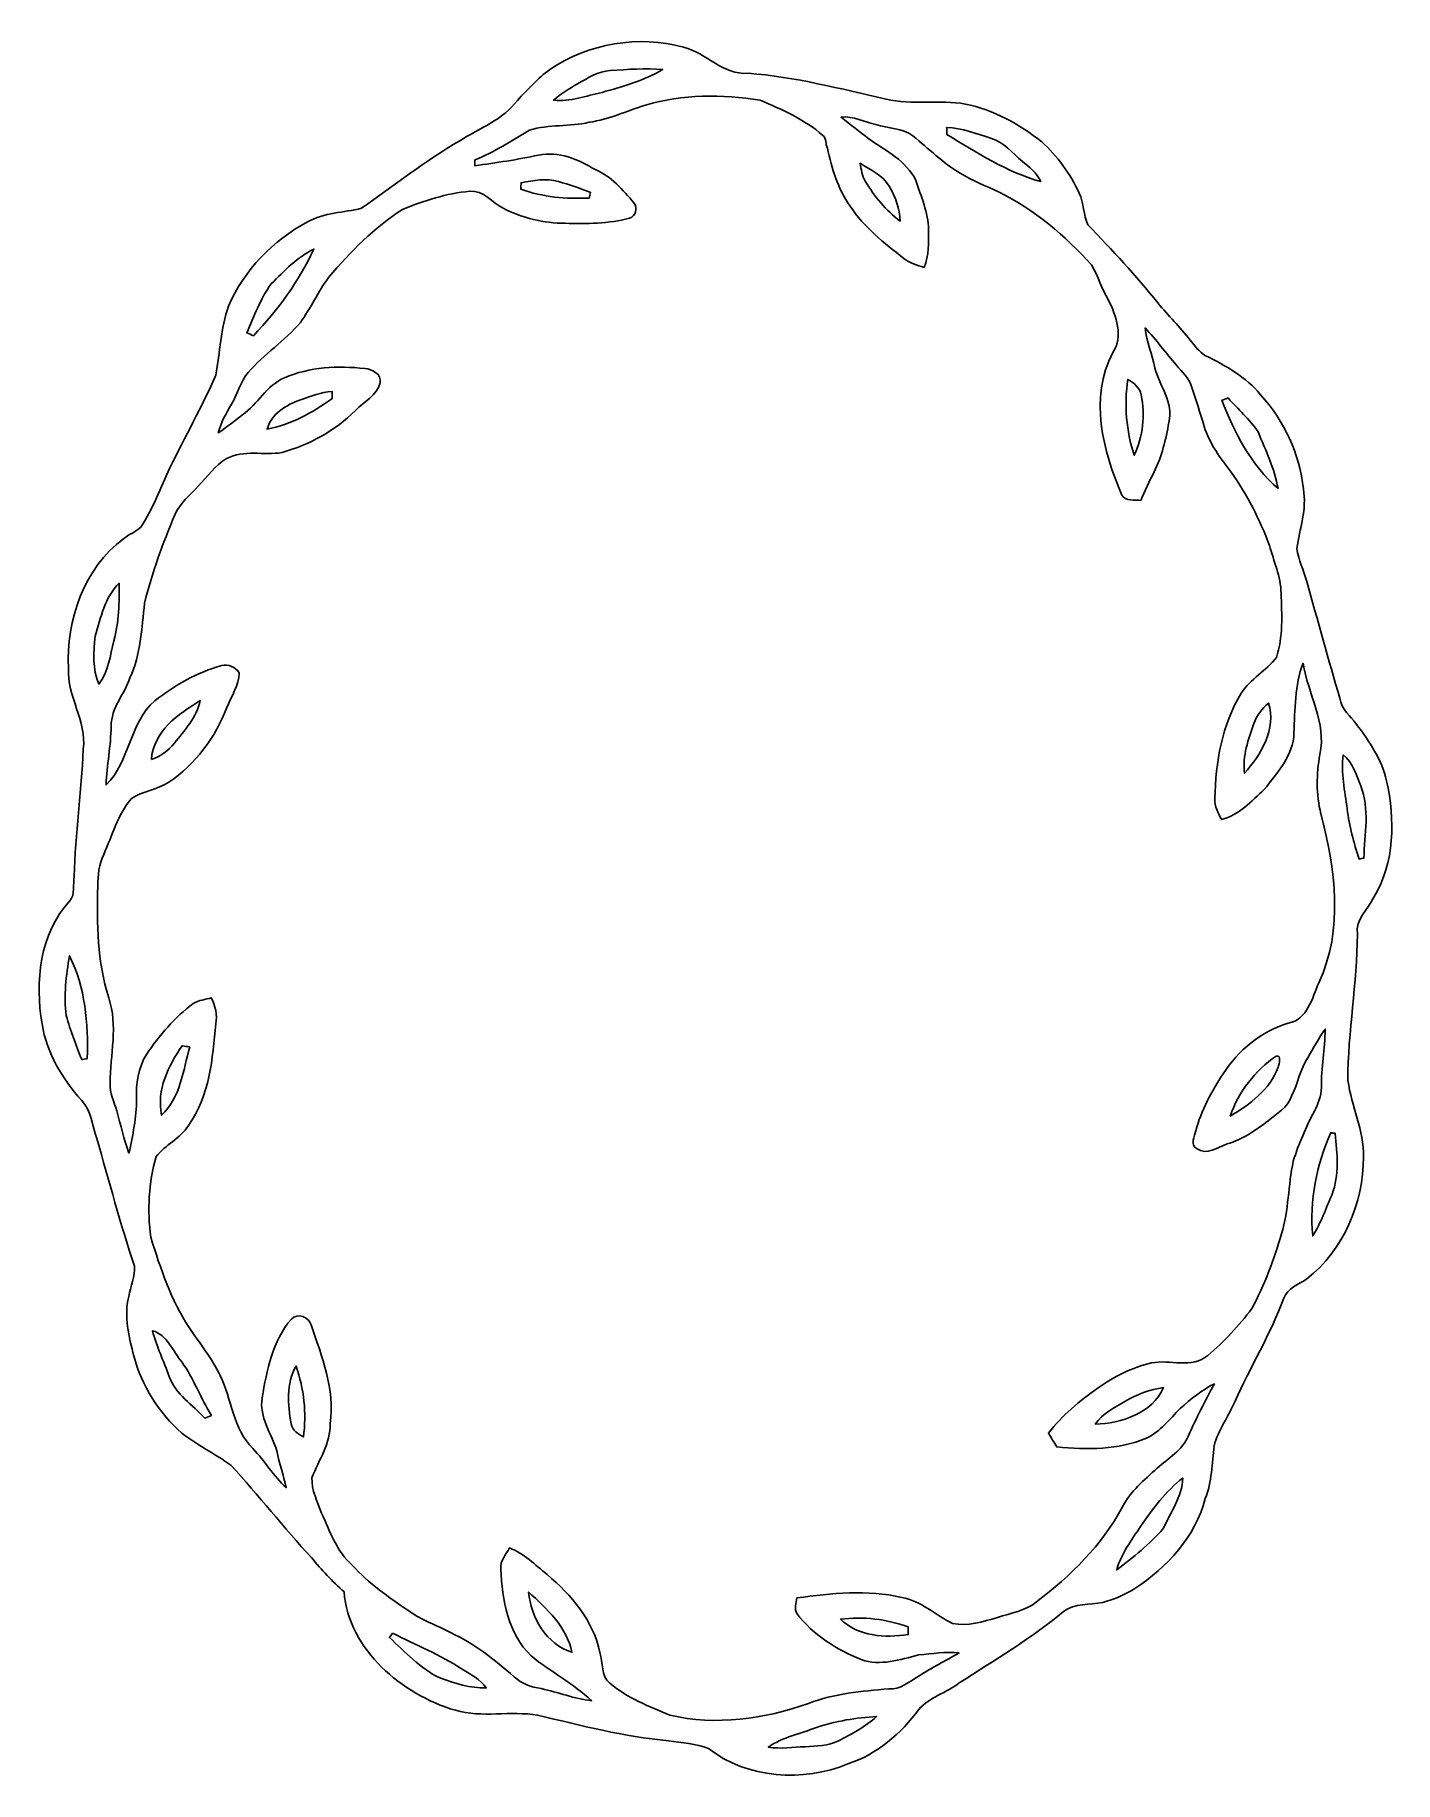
# Model space of a CAD drawing. Header units: centimetres. Extents: x -12.4 to 12.5, y -16.2 to 15.8.
import ezdxf

# ---------------------------------------------------------------- set-up
doc = ezdxf.new("R2010")
doc.units = ezdxf.units.CM
doc.header["$MEASUREMENT"] = 0
doc.layers.add('Layer 1', color=7, linetype='Continuous')

msp = doc.modelspace()

# ---------------------------------------------------------------- linework, layer by layer
at = {"layer": 'Layer 1', "color": 9}
for points, knots in [([(-2.97956, 15.14969), (-2.27401, 15.62559), (-1.35431, 15.77975), (-0.5334, 15.55574), (-0.5334, 15.55574), (-0.11077, 15.45026), (0.18909, 15.03927), (0.65264, 15.07807), (0.65264, 15.07807), (1.50918, 15.0114), (2.3428, 14.79374), (3.17712, 14.60218), (3.17712, 14.60218), (3.65443, 14.49246), (4.14902, 14.60147), (4.6295, 14.51363), (4.6295, 14.51363), (5.14703, 14.41203), (5.61446, 14.14286), (6.02827, 13.8243), (6.02827, 13.8243), (6.3179, 13.56325), (6.54861, 13.23728), (6.71371, 12.88486), (6.71371, 12.88486), (6.80156, 12.70071), (6.78921, 12.48586), (6.87282, 12.30207), (6.87282, 12.30207), (7.31379, 11.83887), (7.7597, 11.37567), (8.15446, 10.87085), (8.15446, 10.87085), (8.34637, 10.64013), (8.56192, 10.42952), (8.74677, 10.19246), (8.74677, 10.19246), (8.83003, 10.09297), (8.90482, 9.98008), (9.01841, 9.91164), (9.01841, 9.91164), (9.38953, 9.72326), (9.773, 9.52253), (10.03547, 9.18916), (10.03547, 9.18916), (10.47327, 8.71573), (10.74984, 8.10683), (10.8204, 7.46619), (10.8204, 7.46619), (10.88954, 7.09648), (10.75055, 6.73382), (10.7001, 6.37187), (10.7001, 6.37187), (10.73291, 6.16373), (10.82604, 5.97076), (10.88214, 5.76827), (10.88214, 5.76827), (11.08604, 5.05636), (11.27478, 4.34022), (11.48962, 3.63149), (11.48962, 3.63149), (11.51114, 3.42653), (11.68612, 3.30906), (11.79477, 3.15348), (11.79477, 3.15348), (12.02937, 2.84057), (12.25973, 2.50825), (12.3444, 2.11878), (12.3444, 2.11878), (12.49962, 1.41146), (12.49574, 0.6223), (12.11051, -0.01305), (12.11051, -0.01305), (11.99797, -0.23213), (11.77643, -0.41769), (11.80924, -0.68792), (11.80924, -0.68792), (11.80888, -1.58468), (11.63355, -2.47156), (11.63532, -3.36762), (11.63532, -3.36762), (11.70481, -3.84069), (11.9253, -4.28272), (11.92354, -4.7685), (11.92354, -4.7685), (11.91683, -5.61269), (11.56159, -6.47841), (10.88214, -7.00123), (10.88214, -7.00123), (10.73432, -7.11024), (10.52618, -7.16421), (10.46092, -7.35647), (10.46092, -7.35647), (10.21609, -8.01264), (9.85202, -8.61377), (9.56381, -9.25054), (9.56381, -9.25054), (9.4488, -9.52465), (9.25654, -9.76842), (9.18492, -10.06016), (9.18492, -10.06016), (9.14612, -10.38331), (9.14541, -10.71774), (9.02264, -11.02466), (9.02264, -11.02466), (8.84379, -11.72492), (8.32556, -12.28266), (7.73395, -12.67143), (7.73395, -12.67143), (7.55156, -12.78396), (7.3533, -12.87427), (7.14481, -12.92578), (7.14481, -12.92578), (6.90668, -12.97658), (6.6294, -12.92931), (6.42902, -13.09511), (6.42902, -13.09511), (5.82789, -13.58159), (5.16819, -13.98623), (4.51697, -14.40039), (4.51697, -14.40039), (4.28272, -14.58136), (3.9751, -14.65968), (3.77613, -14.8844), (3.77613, -14.8844), (3.45334, -15.33243), (3.00814, -15.70814), (2.47897, -15.88276), (2.47897, -15.88276), (1.66264, -16.21578), (0.63465, -16.16004), (-0.07267, -15.6016), (-0.07267, -15.6016), (-0.30621, -15.5127), (-0.56339, -15.49788), (-0.80892, -15.45943), (-0.80892, -15.45943), (-1.62243, -15.38852), (-2.41371, -15.17685), (-3.20569, -14.99023), (-3.20569, -14.99023), (-3.70346, -14.90804), (-4.21816, -15.04209), (-4.70958, -14.90204), (-4.70958, -14.90204), (-5.21653, -14.75352), (-5.68431, -14.47377), (-6.06672, -14.11005), (-6.06672, -14.11005), (-6.43043, -13.74069), (-6.71759, -13.25809), (-6.74899, -12.72963), (-6.74899, -12.72963), (-6.9656, -12.53878), (-7.16703, -12.33311), (-7.34413, -12.10557), (-7.34413, -12.10557), (-7.8613, -11.56194), (-8.31003, -10.95869), (-8.82474, -10.41329), (-8.82474, -10.41329), (-9.11225, -10.20163), (-9.44033, -10.04782), (-9.7215, -9.82662), (-9.7215, -9.82662), (-10.1413, -9.45303), (-10.45951, -8.95844), (-10.59956, -8.41269), (-10.59956, -8.41269), (-10.68881, -8.06097), (-10.78406, -7.68773), (-10.69411, -7.32649), (-10.69411, -7.32649), (-10.65742, -7.13987), (-10.57593, -6.95819), (-10.58757, -6.76522), (-10.58757, -6.76522), (-10.84933, -5.99652), (-11.05182, -5.20912), (-11.27901, -4.42948), (-11.27901, -4.42948), (-11.36015, -4.19312), (-11.37814, -3.9176), (-11.56159, -3.73098), (-11.56159, -3.73098), (-11.9126, -3.33446), (-12.19623, -2.86173), (-12.28125, -2.33292), (-12.28125, -2.33292), (-12.41178, -1.56669), (-12.32641, -0.67416), (-11.77502, -0.07902), (-11.77502, -0.07902), (-11.66671, 0.04233), (-11.72069, 0.22507), (-11.69317, 0.36971), (-11.69317, 0.36971), (-11.67624, 1.14935), (-11.55665, 1.92193), (-11.5256, 2.70051), (-11.5256, 2.70051), (-11.46175, 3.21945), (-11.82335, 3.66395), (-11.80006, 4.17936), (-11.80006, 4.17936), (-11.84204, 5.06095), (-11.51431, 6.01874), (-10.78583, 6.55602), (-10.78583, 6.55602), (-10.68811, 6.6354), (-10.56393, 6.67949), (-10.47397, 6.76804), (-10.47397, 6.76804), (-10.24396, 7.10177), (-10.11661, 7.49159), (-9.9381, 7.85319), (-9.9381, 7.85319), (-9.66082, 8.41869), (-9.35637, 8.9722), (-9.09849, 9.54687), (-9.09849, 9.54687), (-9.02123, 9.96703), (-9.01488, 10.40553), (-8.86601, 10.81052), (-8.86601, 10.81052), (-8.58203, 11.47374), (-8.05109, 12.01984), (-7.41715, 12.3571), (-7.41715, 12.3571), (-7.112, 12.52961), (-6.75605, 12.52361), (-6.42796, 12.60546), (-6.42796, 12.60546), (-5.83777, 13.02914), (-5.25921, 13.47223), (-4.63233, 13.84194), (-4.63233, 13.84194), (-4.27002, 14.06984), (-3.83963, 14.22788), (-3.5747, 14.58207), (-3.5747, 14.58207), (-3.38455, 14.77927), (-3.20111, 14.98635), (-2.97956, 15.14969), (-2.97956, 15.14969), (-2.97956, 15.14969), (-2.97956, 15.14969), (-2.97956, 15.14969)], [0, 0, 0, 0, 0.01587302, 0.01587302, 0.01587302, 0.01587302, 0.03174603, 0.03174603, 0.03174603, 0.03174603, 0.04761905, 0.04761905, 0.04761905, 0.04761905, 0.06349206, 0.06349206, 0.06349206, 0.06349206, 0.07936508, 0.07936508, 0.07936508, 0.07936508, 0.0952381, 0.0952381, 0.0952381, 0.0952381, 0.11111111, 0.11111111, 0.11111111, 0.11111111, 0.12698413, 0.12698413, 0.12698413, 0.12698413, 0.14285714, 0.14285714, 0.14285714, 0.14285714, 0.15873016, 0.15873016, 0.15873016, 0.15873016, 0.17460317, 0.17460317, 0.17460317, 0.17460317, 0.19047619, 0.19047619, 0.19047619, 0.19047619, 0.20634921, 0.20634921, 0.20634921, 0.20634921, 0.22222222, 0.22222222, 0.22222222, 0.22222222, 0.23809524, 0.23809524, 0.23809524, 0.23809524, 0.25396825, 0.25396825, 0.25396825, 0.25396825, 0.26984127, 0.26984127, 0.26984127, 0.26984127, 0.28571429, 0.28571429, 0.28571429, 0.28571429, 0.3015873, 0.3015873, 0.3015873, 0.3015873, 0.31746032, 0.31746032, 0.31746032, 0.31746032, 0.33333333, 0.33333333, 0.33333333, 0.33333333, 0.34920635, 0.34920635, 0.34920635, 0.34920635, 0.36507937, 0.36507937, 0.36507937, 0.36507937, 0.38095238, 0.38095238, 0.38095238, 0.38095238, 0.3968254, 0.3968254, 0.3968254, 0.3968254, 0.41269841, 0.41269841, 0.41269841, 0.41269841, 0.42857143, 0.42857143, 0.42857143, 0.42857143, 0.44444444, 0.44444444, 0.44444444, 0.44444444, 0.46031746, 0.46031746, 0.46031746, 0.46031746, 0.47619048, 0.47619048, 0.47619048, 0.47619048, 0.49206349, 0.49206349, 0.49206349, 0.49206349, 0.50793651, 0.50793651, 0.50793651, 0.50793651, 0.52380952, 0.52380952, 0.52380952, 0.52380952, 0.53968254, 0.53968254, 0.53968254, 0.53968254, 0.55555556, 0.55555556, 0.55555556, 0.55555556, 0.57142857, 0.57142857, 0.57142857, 0.57142857, 0.58730159, 0.58730159, 0.58730159, 0.58730159, 0.6031746, 0.6031746, 0.6031746, 0.6031746, 0.61904762, 0.61904762, 0.61904762, 0.61904762, 0.63492063, 0.63492063, 0.63492063, 0.63492063, 0.65079365, 0.65079365, 0.65079365, 0.65079365, 0.66666667, 0.66666667, 0.66666667, 0.66666667, 0.68253968, 0.68253968, 0.68253968, 0.68253968, 0.6984127, 0.6984127, 0.6984127, 0.6984127, 0.71428571, 0.71428571, 0.71428571, 0.71428571, 0.73015873, 0.73015873, 0.73015873, 0.73015873, 0.74603175, 0.74603175, 0.74603175, 0.74603175, 0.76190476, 0.76190476, 0.76190476, 0.76190476, 0.77777778, 0.77777778, 0.77777778, 0.77777778, 0.79365079, 0.79365079, 0.79365079, 0.79365079, 0.80952381, 0.80952381, 0.80952381, 0.80952381, 0.82539683, 0.82539683, 0.82539683, 0.82539683, 0.84126984, 0.84126984, 0.84126984, 0.84126984, 0.85714286, 0.85714286, 0.85714286, 0.85714286, 0.87301587, 0.87301587, 0.87301587, 0.87301587, 0.88888889, 0.88888889, 0.88888889, 0.88888889, 0.9047619, 0.9047619, 0.9047619, 0.9047619, 0.92063492, 0.92063492, 0.92063492, 0.92063492, 0.93650794, 0.93650794, 0.93650794, 0.93650794, 0.95238095, 0.95238095, 0.95238095, 0.95238095, 0.96825397, 0.96825397, 0.96825397, 0.96825397, 1, 1, 1, 1]), ([(-1.87466, 15.12676), (-2.09832, 15.11653), (-2.28177, 14.98671), (-2.47156, 14.88581), (-2.47156, 14.88581), (-2.62431, 14.79444), (-2.7813, 14.70554), (-2.91148, 14.58313), (-2.91148, 14.58313), (-2.60879, 14.54891), (-2.3174, 14.66779), (-2.0253, 14.72741), (-2.0253, 14.72741), (-1.64394, 14.83536), (-1.25483, 14.94367), (-0.91158, 15.14687), (-0.91158, 15.14687), (-1.23225, 15.17438), (-1.55469, 15.14934), (-1.87466, 15.12676), (-1.87466, 15.12676), (-1.87466, 15.12676), (-1.87466, 15.12676), (-1.87466, 15.12676)], [0, 0, 0, 0, 0.14285714, 0.14285714, 0.14285714, 0.14285714, 0.28571429, 0.28571429, 0.28571429, 0.28571429, 0.42857143, 0.42857143, 0.42857143, 0.42857143, 0.57142857, 0.57142857, 0.57142857, 0.57142857, 0.71428571, 0.71428571, 0.71428571, 0.71428571, 1, 1, 1, 1]), ([(-1.23014, 14.4967), (-1.57163, 14.38592), (-1.90041, 14.23352), (-2.25884, 14.17955), (-2.25884, 14.17955), (-2.61867, 14.09841), (-2.99861, 14.14462), (-3.35209, 14.03526), (-3.35209, 14.03526), (-3.68476, 13.85182), (-3.99697, 13.62816), (-4.35363, 13.49057), (-4.35363, 13.49057), (-4.35469, 13.46412), (-4.3561, 13.41155), (-4.35716, 13.38509), (-4.35716, 13.38509), (-3.96558, 13.43977), (-3.57364, 13.49375), (-3.18735, 13.58089), (-3.18735, 13.58089), (-2.81587, 13.65038), (-2.45886, 13.50504), (-2.15089, 13.31313), (-2.15089, 13.31313), (-1.85491, 13.19283), (-1.64394, 12.94201), (-1.44216, 12.70529), (-1.44216, 12.70529), (-1.3716, 12.6111), (-1.40159, 12.45941), (-1.52188, 12.42519), (-1.52188, 12.42519), (-1.90394, 12.31971), (-2.30646, 12.32323), (-2.69946, 12.33029), (-2.69946, 12.33029), (-3.09104, 12.3317), (-3.48439, 12.42766), (-3.83293, 12.60546), (-3.83293, 12.60546), (-4.04001, 12.706), (-4.19735, 12.94271), (-4.44888, 12.91625), (-4.44888, 12.91625), (-4.87398, 12.8778), (-5.28567, 12.74692), (-5.67796, 12.58429), (-5.67796, 12.58429), (-6.20078, 12.25409), (-6.63399, 11.80782), (-7.03298, 11.34004), (-7.03298, 11.34004), (-7.22595, 11.07722), (-7.36141, 10.77736), (-7.55086, 10.51278), (-7.55086, 10.51278), (-7.83872, 10.1787), (-8.21408, 9.93175), (-8.50406, 9.59944), (-8.50406, 9.59944), (-8.65293, 9.43292), (-8.69985, 9.20821), (-8.81027, 9.01841), (-8.81027, 9.01841), (-8.90764, 8.8519), (-9.00677, 8.68327), (-9.05369, 8.49383), (-9.05369, 8.49383), (-8.89811, 8.59155), (-8.76124, 8.71537), (-8.61201, 8.82262), (-8.61201, 8.82262), (-8.32838, 9.01841), (-8.16751, 9.3659), (-7.83978, 9.50066), (-7.83978, 9.50066), (-7.38082, 9.70104), (-6.86153, 9.72397), (-6.36976, 9.67105), (-6.36976, 9.67105), (-6.23253, 9.65588), (-6.05543, 9.57086), (-6.08965, 9.40611), (-6.08965, 9.40611), (-6.14821, 9.1754), (-6.38845, 9.0678), (-6.54015, 8.90411), (-6.54015, 8.90411), (-6.91198, 8.53475), (-7.38223, 8.27511), (-7.88458, 8.13223), (-7.88458, 8.13223), (-8.22149, 8.07508), (-8.58485, 8.19044), (-8.90199, 8.02146), (-8.90199, 8.02146), (-9.11472, 7.8994), (-9.25407, 7.68809), (-9.42199, 7.51593), (-9.42199, 7.51593), (-9.56839, 7.34554), (-9.76277, 7.20654), (-9.85026, 6.99276), (-9.85026, 6.99276), (-10.06969, 6.46606), (-10.26654, 5.92808), (-10.40483, 5.37386), (-10.40483, 5.37386), (-10.45175, 4.91067), (-10.47715, 4.43548), (-10.67118, 4.00438), (-10.67118, 4.00438), (-10.7696, 3.70346), (-11.02184, 3.45405), (-11.01478, 3.12173), (-11.01478, 3.12173), (-11.02184, 2.76119), (-11.09416, 2.40594), (-11.10897, 2.04611), (-11.10897, 2.04611), (-10.66729, 2.47015), (-10.68776, 3.17782), (-10.21786, 3.58458), (-10.21786, 3.58458), (-9.85061, 3.86821), (-9.44139, 4.11057), (-8.98984, 4.22981), (-8.98984, 4.22981), (-8.86919, 4.26191), (-8.73548, 4.20335), (-8.66951, 4.09893), (-8.66951, 4.09893), (-8.67445, 3.86997), (-8.81592, 3.67242), (-8.89529, 3.46322), (-8.89529, 3.46322), (-9.10872, 2.91782), (-9.46961, 2.42147), (-9.96033, 2.09444), (-9.96033, 2.09444), (-10.17235, 1.95509), (-10.44116, 1.93604), (-10.6493, 1.79211), (-10.6493, 1.79211), (-10.8966, 1.49789), (-10.99714, 1.1176), (-11.15131, 0.77223), (-11.15131, 0.77223), (-11.24726, 0.59267), (-11.25291, 0.38806), (-11.26137, 0.18944), (-11.26137, 0.18944), (-11.28042, -0.49565), (-11.27054, -1.19556), (-11.05994, -1.85491), (-11.05994, -1.85491), (-10.88531, -2.36255), (-11.03489, -2.89842), (-11.03383, -3.41912), (-11.03383, -3.41912), (-11.05147, -3.59869), (-10.95622, -3.75532), (-10.91248, -3.92324), (-10.91248, -3.92324), (-10.84368, -4.18289), (-10.77913, -4.44429), (-10.68917, -4.69794), (-10.68917, -4.69794), (-10.61967, -4.37197), (-10.55264, -4.04178), (-10.54947, -3.70769), (-10.54947, -3.70769), (-10.56675, -3.42618), (-10.51736, -3.13549), (-10.37061, -2.89207), (-10.37061, -2.89207), (-10.13037, -2.54282), (-9.8552, -2.21086), (-9.51265, -1.95792), (-9.51265, -1.95792), (-9.41388, -1.89477), (-9.29111, -1.88524), (-9.18175, -1.85314), (-9.18175, -1.85314), (-9.10908, -2.0006), (-9.06745, -2.16359), (-9.09955, -2.32974), (-9.09955, -2.32974), (-9.15776, -2.96686), (-9.21032, -3.65619), (-9.6012, -4.19171), (-9.6012, -4.19171), (-9.74584, -4.43054), (-10.02383, -4.54484), (-10.19175, -4.76109), (-10.19175, -4.76109), (-10.33004, -5.23663), (-10.35332, -5.74887), (-10.29088, -6.23923), (-10.29088, -6.23923), (-10.11061, -6.81002), (-9.92117, -7.39034), (-9.58568, -7.89234), (-9.58568, -7.89234), (-9.39306, -8.18197), (-9.17469, -8.45644), (-9.01806, -8.76864), (-9.01806, -8.76864), (-8.80992, -9.21138), (-8.77993, -9.75078), (-8.41798, -10.11026), (-8.41798, -10.11026), (-8.20279, -10.33815), (-8.04051, -10.61014), (-7.80944, -10.82393), (-7.80944, -10.82393), (-7.85954, -10.5978), (-7.9375, -10.37872), (-7.98124, -10.15083), (-7.98124, -10.15083), (-8.0839, -9.83121), (-8.3058, -9.52994), (-8.25112, -9.17857), (-8.25112, -9.17857), (-8.16293, -8.67163), (-8.06097, -8.13858), (-7.7149, -7.73606), (-7.7149, -7.73606), (-7.60342, -7.61965), (-7.39105, -7.69479), (-7.3533, -7.84472), (-7.3533, -7.84472), (-7.15539, -8.4261), (-6.9155, -9.01806), (-7.00546, -9.64812), (-7.00546, -9.64812), (-6.99594, -10.0136), (-7.21289, -10.31734), (-7.33919, -10.64225), (-7.33919, -10.64225), (-7.3473, -10.86838), (-7.23794, -11.08322), (-7.16209, -11.29171), (-7.16209, -11.29171), (-7.0037, -11.62332), (-6.88975, -11.99762), (-6.59906, -12.24351), (-6.59906, -12.24351), (-6.30096, -12.57653), (-5.93337, -12.83441), (-5.56436, -13.08276), (-5.56436, -13.08276), (-5.33118, -13.2521), (-5.05284, -13.33923), (-4.80307, -13.47964), (-4.80307, -13.47964), (-4.36563, -13.67296), (-3.99309, -13.97741), (-3.63502, -14.28856), (-3.63502, -14.28856), (-3.49885, -14.41415), (-3.31999, -14.47659), (-3.13937, -14.50516), (-3.13937, -14.50516), (-2.82928, -14.57043), (-2.53083, -14.69178), (-2.21403, -14.72636), (-2.21403, -14.72636), (-2.5527, -14.41521), (-2.9651, -14.19437), (-3.32281, -13.90579), (-3.32281, -13.90579), (-3.74862, -13.49939), (-3.85727, -12.87815), (-3.87879, -12.31547), (-3.87879, -12.31547), (-3.89819, -12.16766), (-3.78072, -12.0523), (-3.72286, -11.92883), (-3.72286, -11.92883), (-3.45369, -12.02831), (-3.25155, -12.23786), (-3.03283, -12.4146), (-3.03283, -12.4146), (-2.58657, -12.78749), (-2.18299, -13.25951), (-2.06481, -13.84512), (-2.06481, -13.84512), (-2.00343, -14.03174), (-2.04752, -14.26739), (-1.88207, -14.40533), (-1.88207, -14.40533), (-1.56598, -14.67908), (-1.16311, -14.82725), (-0.78423, -14.99129), (-0.78423, -14.99129), (0.05962, -15.18602), (0.95074, -15.06396), (1.75789, -14.77504), (1.75789, -14.77504), (2.22709, -14.59653), (2.73121, -14.55032), (3.22721, -14.50763), (3.22721, -14.50763), (3.43817, -14.52421), (3.59939, -14.38099), (3.76802, -14.28221), (3.76802, -14.28221), (4.0072, -14.12205), (4.26579, -13.99469), (4.5145, -13.85041), (4.5145, -13.85041), (4.2672, -13.82466), (4.0192, -13.86805), (3.77366, -13.88604), (3.77366, -13.88604), (3.43076, -13.976), (3.07305, -14.09453), (2.71921, -13.97282), (2.71921, -13.97282), (2.27118, -13.7855), (1.84115, -13.52197), (1.5427, -13.13145), (1.5427, -13.13145), (1.49296, -13.04114), (1.53141, -12.93707), (1.54411, -12.84323), (1.54411, -12.84323), (2.1777, -12.75715), (2.83386, -12.69153), (3.46428, -12.833), (3.46428, -12.833), (3.81847, -12.89791), (4.08093, -13.15932), (4.3942, -13.31207), (4.3942, -13.31207), (4.67289, -13.36922), (4.95371, -13.27785), (5.22041, -13.20024), (5.22041, -13.20024), (5.46206, -13.12192), (5.72841, -13.08065), (5.93231, -12.91766), (5.93231, -12.91766), (6.55355, -12.43753), (7.1374, -11.87803), (7.50641, -11.176), (7.50641, -11.176), (7.65246, -10.88637), (7.90787, -10.68423), (8.1407, -10.46903), (8.1407, -10.46903), (8.34355, -10.28665), (8.60531, -10.13989), (8.71432, -9.87566), (8.71432, -9.87566), (8.85684, -9.55075), (9.023, -9.23713), (9.18951, -8.92422), (9.18951, -8.92422), (8.95597, -9.0357), (8.75559, -9.20468), (8.56368, -9.37507), (8.56368, -9.37507), (8.37177, -9.57086), (8.20102, -9.79417), (7.94985, -9.92011), (7.94985, -9.92011), (7.42879, -10.13143), (6.85659, -10.13672), (6.30414, -10.0778), (6.30414, -10.0778), (6.25369, -9.99349), (6.20219, -9.90953), (6.15068, -9.82592), (6.15068, -9.82592), (6.40151, -9.49854), (6.72394, -9.23502), (7.05908, -8.99866), (7.05908, -8.99866), (7.35506, -8.79052), (7.6835, -8.61942), (8.03875, -8.5404), (8.03875, -8.5404), (8.37918, -8.46949), (8.77887, -8.65223), (9.07133, -8.4014), (9.07133, -8.4014), (9.37401, -8.15375), (9.63824, -7.85636), (9.87566, -7.54627), (9.87566, -7.54627), (10.10779, -7.11271), (10.28206, -6.64739), (10.41929, -6.17502), (10.41929, -6.17502), (10.55335, -5.74393), (10.54135, -5.28532), (10.63554, -4.84646), (10.63554, -4.84646), (10.73079, -4.52755), (10.86979, -4.22346), (11.02219, -3.92853), (11.02219, -3.92853), (11.09169, -3.79448), (11.14919, -3.64949), (11.15025, -3.49638), (11.15025, -3.49638), (11.14707, -3.13796), (11.21375, -2.78447), (11.2201, -2.42676), (11.2201, -2.42676), (11.10297, -2.58939), (11.01125, -2.76825), (10.90683, -2.93864), (10.90683, -2.93864), (10.76219, -3.15701), (10.72197, -3.4223), (10.60556, -3.65443), (10.60556, -3.65443), (10.53147, -3.86045), (10.33427, -3.97545), (10.1727, -4.10633), (10.1727, -4.10633), (9.94727, -4.2866), (9.70104, -4.445), (9.42234, -4.52967), (9.42234, -4.52967), (9.24278, -4.59458), (9.05898, -4.74627), (8.86389, -4.61363), (8.86389, -4.61363), (8.74007, -4.55119), (8.83391, -4.38009), (8.84872, -4.29013), (8.84872, -4.29013), (8.94927, -3.91336), (9.138, -3.56905), (9.34896, -3.24379), (9.34896, -3.24379), (9.63224, -2.81693), (10.04605, -2.46486), (10.54312, -2.31775), (10.54312, -2.31775), (10.89907, -2.2539), (10.98197, -1.85349), (11.10192, -1.57692), (11.10192, -1.57692), (11.5637, -0.60889), (11.40001, 0.51506), (11.14284, 1.51765), (11.14284, 1.51765), (11.04794, 1.87325), (11.06135, 2.24402), (11.12167, 2.60385), (11.12167, 2.60385), (11.2522, 3.18311), (10.90119, 3.7151), (10.8144, 4.2732), (10.8144, 4.2732), (10.66059, 3.8668), (10.66588, 3.42406), (10.64824, 2.99649), (10.64824, 2.99649), (10.6366, 2.58551), (10.34062, 2.26977), (10.1032, 1.96074), (10.1032, 1.96074), (9.87037, 1.7459), (9.64177, 1.49507), (9.32462, 1.41005), (9.32462, 1.41005), (9.25548, 1.52612), (9.19304, 1.65312), (9.19903, 1.79211), (9.19903, 1.79211), (9.20962, 2.46133), (9.32886, 3.14678), (9.68375, 3.72463), (9.68375, 3.72463), (9.84638, 3.99168), (10.14377, 4.13103), (10.32722, 4.37833), (10.32722, 4.37833), (10.44751, 4.75756), (10.42776, 5.16255), (10.41259, 5.55554), (10.41259, 5.55554), (10.40836, 5.8614), (10.27395, 6.14116), (10.20057, 6.43255), (10.20057, 6.43255), (10.01995, 6.90386), (9.79382, 7.36141), (9.49854, 7.77169), (9.49854, 7.77169), (9.29852, 8.0264), (9.10519, 8.29486), (9.00465, 8.60601), (9.00465, 8.60601), (8.93057, 8.85225), (8.85472, 9.09814), (8.77358, 9.34226), (8.77358, 9.34226), (8.72102, 9.49607), (8.59684, 9.60861), (8.49771, 9.73173), (8.49771, 9.73173), (8.29945, 9.95433), (8.12765, 10.19986), (7.92092, 10.41471), (7.92092, 10.41471), (7.95055, 10.16282), (8.05145, 9.92717), (8.1026, 9.67952), (8.1026, 9.67952), (8.19044, 9.34896), (8.44162, 9.04346), (8.35731, 8.68468), (8.35731, 8.68468), (8.30227, 8.37494), (8.22925, 8.06274), (8.08919, 7.7791), (8.08919, 7.7791), (7.99818, 7.60695), (7.91951, 7.42879), (7.84084, 7.25099), (7.84084, 7.25099), (7.73536, 7.27745), (7.55932, 7.23053), (7.49547, 7.35295), (7.49547, 7.35295), (7.14975, 8.15869), (6.89081, 9.13765), (7.32861, 9.96174), (7.32861, 9.96174), (7.52934, 10.25701), (7.38999, 10.63096), (7.25241, 10.92517), (7.25241, 10.92517), (7.12752, 11.12908), (7.05908, 11.3605), (6.94267, 11.56829), (6.94267, 11.56829), (6.45724, 12.10345), (5.89386, 12.57512), (5.24722, 12.9032), (5.24722, 12.9032), (5.00944, 13.01785), (4.7565, 13.10287), (4.53531, 13.24927), (4.53531, 13.24927), (4.21358, 13.43201), (3.95817, 13.70506), (3.66713, 13.92943), (3.66713, 13.92943), (3.47345, 14.07901), (3.21557, 14.06384), (2.99261, 14.13933), (2.99261, 14.13933), (2.78095, 14.18449), (2.57669, 14.30232), (2.35409, 14.27268), (2.35409, 14.27268), (2.52236, 14.13757), (2.69381, 14.00704), (2.8642, 13.8751), (2.8642, 13.8751), (3.17641, 13.65779), (3.54824, 13.47294), (3.72428, 13.11487), (3.72428, 13.11487), (3.81212, 12.81818), (3.95676, 12.5289), (3.95252, 12.21281), (3.95252, 12.21281), (3.95852, 11.98139), (3.96557, 11.74009), (3.87491, 11.52278), (3.87491, 11.52278), (3.74333, 11.55982), (3.61139, 11.59933), (3.50485, 11.68717), (3.50485, 11.68717), (3.14219, 11.96657), (2.77283, 12.25762), (2.52024, 12.64638), (2.52024, 12.64638), (2.29411, 12.95788), (2.18052, 13.33394), (2.10397, 13.70718), (2.10397, 13.70718), (2.06199, 13.77632), (2.08915, 13.88569), (2.01789, 13.94072), (2.01789, 13.94072), (1.68451, 14.23317), (1.27317, 14.41415), (0.86924, 14.58419), (0.86924, 14.58419), (0.17498, 14.70378), (-0.54998, 14.6879), (-1.23014, 14.4967), (-1.23014, 14.4967), (-1.23014, 14.4967), (-1.23014, 14.4967), (-1.23014, 14.4967)], [0, 0, 0, 0, 0.00653595, 0.00653595, 0.00653595, 0.00653595, 0.0130719, 0.0130719, 0.0130719, 0.0130719, 0.01960784, 0.01960784, 0.01960784, 0.01960784, 0.02614379, 0.02614379, 0.02614379, 0.02614379, 0.03267974, 0.03267974, 0.03267974, 0.03267974, 0.03921569, 0.03921569, 0.03921569, 0.03921569, 0.04575163, 0.04575163, 0.04575163, 0.04575163, 0.05228758, 0.05228758, 0.05228758, 0.05228758, 0.05882353, 0.05882353, 0.05882353, 0.05882353, 0.06535948, 0.06535948, 0.06535948, 0.06535948, 0.07189542, 0.07189542, 0.07189542, 0.07189542, 0.07843137, 0.07843137, 0.07843137, 0.07843137, 0.08496732, 0.08496732, 0.08496732, 0.08496732, 0.09150327, 0.09150327, 0.09150327, 0.09150327, 0.09803922, 0.09803922, 0.09803922, 0.09803922, 0.10457516, 0.10457516, 0.10457516, 0.10457516, 0.11111111, 0.11111111, 0.11111111, 0.11111111, 0.11764706, 0.11764706, 0.11764706, 0.11764706, 0.12418301, 0.12418301, 0.12418301, 0.12418301, 0.13071895, 0.13071895, 0.13071895, 0.13071895, 0.1372549, 0.1372549, 0.1372549, 0.1372549, 0.14379085, 0.14379085, 0.14379085, 0.14379085, 0.1503268, 0.1503268, 0.1503268, 0.1503268, 0.15686275, 0.15686275, 0.15686275, 0.15686275, 0.16339869, 0.16339869, 0.16339869, 0.16339869, 0.16993464, 0.16993464, 0.16993464, 0.16993464, 0.17647059, 0.17647059, 0.17647059, 0.17647059, 0.18300654, 0.18300654, 0.18300654, 0.18300654, 0.18954248, 0.18954248, 0.18954248, 0.18954248, 0.19607843, 0.19607843, 0.19607843, 0.19607843, 0.20261438, 0.20261438, 0.20261438, 0.20261438, 0.20915033, 0.20915033, 0.20915033, 0.20915033, 0.21568627, 0.21568627, 0.21568627, 0.21568627, 0.22222222, 0.22222222, 0.22222222, 0.22222222, 0.22875817, 0.22875817, 0.22875817, 0.22875817, 0.23529412, 0.23529412, 0.23529412, 0.23529412, 0.24183007, 0.24183007, 0.24183007, 0.24183007, 0.24836601, 0.24836601, 0.24836601, 0.24836601, 0.25490196, 0.25490196, 0.25490196, 0.25490196, 0.26143791, 0.26143791, 0.26143791, 0.26143791, 0.26797386, 0.26797386, 0.26797386, 0.26797386, 0.2745098, 0.2745098, 0.2745098, 0.2745098, 0.28104575, 0.28104575, 0.28104575, 0.28104575, 0.2875817, 0.2875817, 0.2875817, 0.2875817, 0.29411765, 0.29411765, 0.29411765, 0.29411765, 0.30065359, 0.30065359, 0.30065359, 0.30065359, 0.30718954, 0.30718954, 0.30718954, 0.30718954, 0.31372549, 0.31372549, 0.31372549, 0.31372549, 0.32026144, 0.32026144, 0.32026144, 0.32026144, 0.32679739, 0.32679739, 0.32679739, 0.32679739, 0.33333333, 0.33333333, 0.33333333, 0.33333333, 0.33986928, 0.33986928, 0.33986928, 0.33986928, 0.34640523, 0.34640523, 0.34640523, 0.34640523, 0.35294118, 0.35294118, 0.35294118, 0.35294118, 0.35947712, 0.35947712, 0.35947712, 0.35947712, 0.36601307, 0.36601307, 0.36601307, 0.36601307, 0.37254902, 0.37254902, 0.37254902, 0.37254902, 0.37908497, 0.37908497, 0.37908497, 0.37908497, 0.38562092, 0.38562092, 0.38562092, 0.38562092, 0.39215686, 0.39215686, 0.39215686, 0.39215686, 0.39869281, 0.39869281, 0.39869281, 0.39869281, 0.40522876, 0.40522876, 0.40522876, 0.40522876, 0.41176471, 0.41176471, 0.41176471, 0.41176471, 0.41830065, 0.41830065, 0.41830065, 0.41830065, 0.4248366, 0.4248366, 0.4248366, 0.4248366, 0.43137255, 0.43137255, 0.43137255, 0.43137255, 0.4379085, 0.4379085, 0.4379085, 0.4379085, 0.44444444, 0.44444444, 0.44444444, 0.44444444, 0.45098039, 0.45098039, 0.45098039, 0.45098039, 0.45751634, 0.45751634, 0.45751634, 0.45751634, 0.46405229, 0.46405229, 0.46405229, 0.46405229, 0.47058824, 0.47058824, 0.47058824, 0.47058824, 0.47712418, 0.47712418, 0.47712418, 0.47712418, 0.48366013, 0.48366013, 0.48366013, 0.48366013, 0.49019608, 0.49019608, 0.49019608, 0.49019608, 0.49673203, 0.49673203, 0.49673203, 0.49673203, 0.50326797, 0.50326797, 0.50326797, 0.50326797, 0.50980392, 0.50980392, 0.50980392, 0.50980392, 0.51633987, 0.51633987, 0.51633987, 0.51633987, 0.52287582, 0.52287582, 0.52287582, 0.52287582, 0.52941176, 0.52941176, 0.52941176, 0.52941176, 0.53594771, 0.53594771, 0.53594771, 0.53594771, 0.54248366, 0.54248366, 0.54248366, 0.54248366, 0.54901961, 0.54901961, 0.54901961, 0.54901961, 0.55555556, 0.55555556, 0.55555556, 0.55555556, 0.5620915, 0.5620915, 0.5620915, 0.5620915, 0.56862745, 0.56862745, 0.56862745, 0.56862745, 0.5751634, 0.5751634, 0.5751634, 0.5751634, 0.58169935, 0.58169935, 0.58169935, 0.58169935, 0.58823529, 0.58823529, 0.58823529, 0.58823529, 0.59477124, 0.59477124, 0.59477124, 0.59477124, 0.60130719, 0.60130719, 0.60130719, 0.60130719, 0.60784314, 0.60784314, 0.60784314, 0.60784314, 0.61437908, 0.61437908, 0.61437908, 0.61437908, 0.62091503, 0.62091503, 0.62091503, 0.62091503, 0.62745098, 0.62745098, 0.62745098, 0.62745098, 0.63398693, 0.63398693, 0.63398693, 0.63398693, 0.64052288, 0.64052288, 0.64052288, 0.64052288, 0.64705882, 0.64705882, 0.64705882, 0.64705882, 0.65359477, 0.65359477, 0.65359477, 0.65359477, 0.66013072, 0.66013072, 0.66013072, 0.66013072, 0.66666667, 0.66666667, 0.66666667, 0.66666667, 0.67320261, 0.67320261, 0.67320261, 0.67320261, 0.67973856, 0.67973856, 0.67973856, 0.67973856, 0.68627451, 0.68627451, 0.68627451, 0.68627451, 0.69281046, 0.69281046, 0.69281046, 0.69281046, 0.69934641, 0.69934641, 0.69934641, 0.69934641, 0.70588235, 0.70588235, 0.70588235, 0.70588235, 0.7124183, 0.7124183, 0.7124183, 0.7124183, 0.71895425, 0.71895425, 0.71895425, 0.71895425, 0.7254902, 0.7254902, 0.7254902, 0.7254902, 0.73202614, 0.73202614, 0.73202614, 0.73202614, 0.73856209, 0.73856209, 0.73856209, 0.73856209, 0.74509804, 0.74509804, 0.74509804, 0.74509804, 0.75163399, 0.75163399, 0.75163399, 0.75163399, 0.75816993, 0.75816993, 0.75816993, 0.75816993, 0.76470588, 0.76470588, 0.76470588, 0.76470588, 0.77124183, 0.77124183, 0.77124183, 0.77124183, 0.77777778, 0.77777778, 0.77777778, 0.77777778, 0.78431373, 0.78431373, 0.78431373, 0.78431373, 0.79084967, 0.79084967, 0.79084967, 0.79084967, 0.79738562, 0.79738562, 0.79738562, 0.79738562, 0.80392157, 0.80392157, 0.80392157, 0.80392157, 0.81045752, 0.81045752, 0.81045752, 0.81045752, 0.81699346, 0.81699346, 0.81699346, 0.81699346, 0.82352941, 0.82352941, 0.82352941, 0.82352941, 0.83006536, 0.83006536, 0.83006536, 0.83006536, 0.83660131, 0.83660131, 0.83660131, 0.83660131, 0.84313725, 0.84313725, 0.84313725, 0.84313725, 0.8496732, 0.8496732, 0.8496732, 0.8496732, 0.85620915, 0.85620915, 0.85620915, 0.85620915, 0.8627451, 0.8627451, 0.8627451, 0.8627451, 0.86928105, 0.86928105, 0.86928105, 0.86928105, 0.87581699, 0.87581699, 0.87581699, 0.87581699, 0.88235294, 0.88235294, 0.88235294, 0.88235294, 0.88888889, 0.88888889, 0.88888889, 0.88888889, 0.89542484, 0.89542484, 0.89542484, 0.89542484, 0.90196078, 0.90196078, 0.90196078, 0.90196078, 0.90849673, 0.90849673, 0.90849673, 0.90849673, 0.91503268, 0.91503268, 0.91503268, 0.91503268, 0.92156863, 0.92156863, 0.92156863, 0.92156863, 0.92810458, 0.92810458, 0.92810458, 0.92810458, 0.93464052, 0.93464052, 0.93464052, 0.93464052, 0.94117647, 0.94117647, 0.94117647, 0.94117647, 0.94771242, 0.94771242, 0.94771242, 0.94771242, 0.95424837, 0.95424837, 0.95424837, 0.95424837, 0.96078431, 0.96078431, 0.96078431, 0.96078431, 0.96732026, 0.96732026, 0.96732026, 0.96732026, 0.97385621, 0.97385621, 0.97385621, 0.97385621, 0.98039216, 0.98039216, 0.98039216, 0.98039216, 0.9869281, 0.9869281, 0.9869281, 0.9869281, 1, 1, 1, 1]), ([(4.2866, 14.08289), (4.28766, 14.05079), (4.28942, 13.98693), (4.29048, 13.95483), (4.29048, 13.95483), (4.84046, 13.62781), (5.38727, 13.26586), (6.00957, 13.09405), (6.00957, 13.09405), (5.93796, 13.25174), (5.80143, 13.36111), (5.6709, 13.46764), (5.6709, 13.46764), (5.48993, 13.61581), (5.33647, 13.81054), (5.10681, 13.88604), (5.10681, 13.88604), (4.83835, 13.96682), (4.57024, 14.07724), (4.2866, 14.08289), (4.2866, 14.08289), (4.2866, 14.08289), (4.2866, 14.08289), (4.2866, 14.08289)], [0, 0, 0, 0, 0.14285714, 0.14285714, 0.14285714, 0.14285714, 0.28571429, 0.28571429, 0.28571429, 0.28571429, 0.42857143, 0.42857143, 0.42857143, 0.42857143, 0.57142857, 0.57142857, 0.57142857, 0.57142857, 0.71428571, 0.71428571, 0.71428571, 0.71428571, 1, 1, 1, 1]), ([(-3.50661, 13.0743), (-3.50802, 13.04466), (-3.5112, 12.98469), (-3.51261, 12.95471), (-3.51261, 12.95471), (-3.11079, 12.80971), (-2.68288, 12.77161), (-2.25778, 12.79349), (-2.25778, 12.79349), (-2.25213, 12.81889), (-2.2412, 12.87004), (-2.23591, 12.89579), (-2.23591, 12.89579), (-2.42888, 12.96952), (-2.62326, 13.04114), (-2.82258, 13.09476), (-2.82258, 13.09476), (-3.04588, 13.16531), (-3.28154, 13.10746), (-3.50661, 13.0743), (-3.50661, 13.0743), (-3.50661, 13.0743), (-3.50661, 13.0743), (-3.50661, 13.0743)], [0, 0, 0, 0, 0.14285714, 0.14285714, 0.14285714, 0.14285714, 0.28571429, 0.28571429, 0.28571429, 0.28571429, 0.42857143, 0.42857143, 0.42857143, 0.42857143, 0.57142857, 0.57142857, 0.57142857, 0.57142857, 0.71428571, 0.71428571, 0.71428571, 0.71428571, 1, 1, 1, 1]), ([(2.70475, 13.42849), (2.72274, 13.31736), (2.73191, 13.19847), (2.79612, 13.10181), (2.79612, 13.10181), (2.9651, 12.82312), (3.17253, 12.56206), (3.43817, 12.36945), (3.43817, 12.36945), (3.43112, 12.59805), (3.34786, 12.81359), (3.23568, 13.00939), (3.23568, 13.00939), (3.11326, 13.20624), (2.89595, 13.31313), (2.70475, 13.42849), (2.70475, 13.42849), (2.70475, 13.42849), (2.70475, 13.42849), (2.70475, 13.42849)], [0, 0, 0, 0, 0.16666667, 0.16666667, 0.16666667, 0.16666667, 0.33333333, 0.33333333, 0.33333333, 0.33333333, 0.5, 0.5, 0.5, 0.5, 0.66666667, 0.66666667, 0.66666667, 0.66666667, 1, 1, 1, 1]), ([(-8.08249, 11.22257), (-8.28534, 10.95269), (-8.39435, 10.62955), (-8.52946, 10.32404), (-8.52946, 10.32404), (-8.48995, 10.3064), (-8.45009, 10.28876), (-8.41058, 10.27148), (-8.41058, 10.27148), (-7.96361, 10.73961), (-7.57379, 11.26949), (-7.30356, 11.85898), (-7.30356, 11.85898), (-7.60695, 11.70905), (-7.84613, 11.45822), (-8.08249, 11.22257), (-8.08249, 11.22257), (-8.08249, 11.22257), (-8.08249, 11.22257), (-8.08249, 11.22257)], [0, 0, 0, 0, 0.16666667, 0.16666667, 0.16666667, 0.16666667, 0.33333333, 0.33333333, 0.33333333, 0.33333333, 0.5, 0.5, 0.5, 0.5, 0.66666667, 0.66666667, 0.66666667, 0.66666667, 1, 1, 1, 1]), ([(7.60483, 9.47279), (7.53639, 9.00677), (7.5752, 8.52981), (7.72195, 8.08249), (7.72195, 8.08249), (7.8807, 8.42504), (7.92833, 8.81803), (7.84966, 9.1881), (7.84966, 9.1881), (7.82355, 9.32074), (7.71596, 9.40929), (7.60483, 9.47279), (7.60483, 9.47279), (7.60483, 9.47279), (7.60483, 9.47279), (7.60483, 9.47279)], [0, 0, 0, 0, 0.2, 0.2, 0.2, 0.2, 0.4, 0.4, 0.4, 0.4, 0.6, 0.6, 0.6, 0.6, 1, 1, 1, 1]), ([(-7.54556, 9.09955), (-7.80697, 9.00395), (-8.08461, 8.84837), (-8.15904, 8.55909), (-8.15904, 8.55909), (-7.72019, 8.63953), (-7.32966, 8.86389), (-6.96983, 9.11931), (-6.96983, 9.11931), (-6.96983, 9.15211), (-6.97054, 9.21808), (-6.97054, 9.25089), (-6.97054, 9.25089), (-7.1695, 9.23396), (-7.35789, 9.1627), (-7.54556, 9.09955), (-7.54556, 9.09955), (-7.54556, 9.09955), (-7.54556, 9.09955), (-7.54556, 9.09955)], [0, 0, 0, 0, 0.16666667, 0.16666667, 0.16666667, 0.16666667, 0.33333333, 0.33333333, 0.33333333, 0.33333333, 0.5, 0.5, 0.5, 0.5, 0.66666667, 0.66666667, 0.66666667, 0.66666667, 1, 1, 1, 1]), ([(9.32639, 9.09108), (9.55746, 8.49242), (9.86261, 7.89834), (10.35685, 7.47324), (10.35685, 7.47324), (10.28947, 7.83555), (10.13248, 8.17421), (9.99031, 8.51112), (9.99031, 8.51112), (9.8358, 8.74042), (9.62378, 8.92422), (9.44174, 9.13095), (9.44174, 9.13095), (9.41282, 9.12107), (9.35531, 9.10096), (9.32639, 9.09108), (9.32639, 9.09108), (9.32639, 9.09108), (9.32639, 9.09108), (9.32639, 9.09108)], [0, 0, 0, 0, 0.16666667, 0.16666667, 0.16666667, 0.16666667, 0.33333333, 0.33333333, 0.33333333, 0.33333333, 0.5, 0.5, 0.5, 0.5, 0.66666667, 0.66666667, 0.66666667, 0.66666667, 1, 1, 1, 1]), ([(-11.31041, 4.7685), (-11.33263, 4.47816), (-11.36509, 4.16454), (-11.24091, 3.89149), (-11.24091, 3.89149), (-11.06311, 4.11833), (-11.03595, 4.41537), (-10.96469, 4.68524), (-10.96469, 4.68524), (-10.87543, 5.02849), (-10.86132, 5.38515), (-10.86873, 5.73793), (-10.86873, 5.73793), (-11.13508, 5.48711), (-11.20422, 5.10258), (-11.31041, 4.7685), (-11.31041, 4.7685), (-11.31041, 4.7685), (-11.31041, 4.7685), (-11.31041, 4.7685)], [0, 0, 0, 0, 0.16666667, 0.16666667, 0.16666667, 0.16666667, 0.33333333, 0.33333333, 0.33333333, 0.33333333, 0.5, 0.5, 0.5, 0.5, 0.66666667, 0.66666667, 0.66666667, 0.66666667, 1, 1, 1, 1]), ([(-10.27959, 2.51001), (-10.1152, 2.56681), (-9.96915, 2.66947), (-9.86014, 2.80529), (-9.86014, 2.80529), (-9.66717, 3.0413), (-9.45374, 3.28577), (-9.38283, 3.59022), (-9.38283, 3.59022), (-9.78323, 3.34962), (-10.24608, 3.02084), (-10.27959, 2.51001), (-10.27959, 2.51001), (-10.27959, 2.51001), (-10.27959, 2.51001), (-10.27959, 2.51001)], [0, 0, 0, 0, 0.2, 0.2, 0.2, 0.2, 0.4, 0.4, 0.4, 0.4, 0.6, 0.6, 0.6, 0.6, 1, 1, 1, 1]), ([(9.91376, 3.17218), (9.81392, 2.87867), (9.70139, 2.57457), (9.74302, 2.25813), (9.74302, 2.25813), (10.04464, 2.60032), (10.33392, 3.07234), (10.1794, 3.54471), (10.1794, 3.54471), (10.06792, 3.43958), (9.96315, 3.31999), (9.91376, 3.17218), (9.91376, 3.17218), (9.91376, 3.17218), (9.91376, 3.17218), (9.91376, 3.17218)], [0, 0, 0, 0, 0.2, 0.2, 0.2, 0.2, 0.4, 0.4, 0.4, 0.4, 0.6, 0.6, 0.6, 0.6, 1, 1, 1, 1]), ([(11.5503, 2.59574), (11.50655, 2.26448), (11.57958, 1.93393), (11.62332, 1.60655), (11.62332, 1.60655), (11.65966, 1.29223), (11.74432, 0.98672), (11.84028, 0.6858), (11.84028, 0.6858), (11.86215, 0.69074), (11.9066, 0.70062), (11.92847, 0.70556), (11.92847, 0.70556), (11.94188, 1.14406), (12.03854, 1.60514), (11.87027, 2.02636), (11.87027, 2.02636), (11.78983, 2.2285), (11.72457, 2.45181), (11.5503, 2.59574), (11.5503, 2.59574), (11.5503, 2.59574), (11.5503, 2.59574), (11.5503, 2.59574)], [0, 0, 0, 0, 0.14285714, 0.14285714, 0.14285714, 0.14285714, 0.28571429, 0.28571429, 0.28571429, 0.28571429, 0.42857143, 0.42857143, 0.42857143, 0.42857143, 0.57142857, 0.57142857, 0.57142857, 0.57142857, 0.71428571, 0.71428571, 0.71428571, 0.71428571, 1, 1, 1, 1]), ([(-11.77925, -1.08373), (-11.83781, -1.44427), (-11.88791, -1.81434), (-11.83852, -2.17946), (-11.83852, -2.17946), (-11.76479, -2.45463), (-11.65825, -2.71992), (-11.55524, -2.98556), (-11.55524, -2.98556), (-11.52948, -2.97991), (-11.47868, -2.96863), (-11.45328, -2.96333), (-11.45328, -2.96333), (-11.43353, -2.32904), (-11.48856, -1.65841), (-11.77925, -1.08373), (-11.77925, -1.08373), (-11.77925, -1.08373), (-11.77925, -1.08373), (-11.77925, -1.08373)], [0, 0, 0, 0, 0.16666667, 0.16666667, 0.16666667, 0.16666667, 0.33333333, 0.33333333, 0.33333333, 0.33333333, 0.5, 0.5, 0.5, 0.5, 0.66666667, 0.66666667, 0.66666667, 0.66666667, 1, 1, 1, 1]), ([(-9.7155, -2.73121), (-9.9695, -3.10339), (-10.18787, -3.53695), (-10.09262, -4.00332), (-10.09262, -4.00332), (-9.74725, -3.67947), (-9.69786, -3.18664), (-9.5758, -2.75414), (-9.5758, -2.75414), (-9.62237, -2.74602), (-9.66893, -2.73861), (-9.7155, -2.73121), (-9.7155, -2.73121), (-9.7155, -2.73121), (-9.7155, -2.73121), (-9.7155, -2.73121)], [0, 0, 0, 0, 0.2, 0.2, 0.2, 0.2, 0.4, 0.4, 0.4, 0.4, 0.6, 0.6, 0.6, 0.6, 1, 1, 1, 1]), ([(10.3191, -2.91959), (9.94057, -3.18841), (9.62554, -3.5754), (9.48196, -4.02026), (9.48196, -4.02026), (9.8425, -3.81035), (10.20727, -3.52778), (10.36038, -3.12596), (10.36038, -3.12596), (10.37202, -3.06141), (10.43058, -2.90054), (10.3191, -2.91959), (10.3191, -2.91959), (10.3191, -2.91959), (10.3191, -2.91959), (10.3191, -2.91959)], [0, 0, 0, 0, 0.2, 0.2, 0.2, 0.2, 0.4, 0.4, 0.4, 0.4, 0.6, 0.6, 0.6, 0.6, 1, 1, 1, 1]), ([(11.32205, -4.32506), (11.05641, -4.91314), (10.93223, -5.56789), (10.9922, -6.21277), (10.9922, -6.21277), (11.14178, -5.9757), (11.23668, -5.71041), (11.34463, -5.45359), (11.34463, -5.45359), (11.48327, -5.0994), (11.44058, -4.70782), (11.40284, -4.33811), (11.40284, -4.33811), (11.38273, -4.33493), (11.34216, -4.32823), (11.32205, -4.32506), (11.32205, -4.32506), (11.32205, -4.32506), (11.32205, -4.32506), (11.32205, -4.32506)], [0, 0, 0, 0, 0.16666667, 0.16666667, 0.16666667, 0.16666667, 0.33333333, 0.33333333, 0.33333333, 0.33333333, 0.5, 0.5, 0.5, 0.5, 0.66666667, 0.66666667, 0.66666667, 0.66666667, 1, 1, 1, 1]), ([(-10.25913, -7.95091), (-10.18646, -8.24124), (-10.04782, -8.50794), (-9.95327, -8.79087), (-9.95327, -8.79087), (-9.83333, -9.11401), (-9.52253, -9.30875), (-9.29852, -9.55428), (-9.29852, -9.55428), (-9.25865, -9.53629), (-9.21879, -9.5183), (-9.17857, -9.50066), (-9.17857, -9.50066), (-9.3793, -9.18492), (-9.50207, -8.82685), (-9.72185, -8.52241), (-9.72185, -8.52241), (-9.88448, -8.32944), (-9.98996, -8.01723), (-10.25913, -7.95091), (-10.25913, -7.95091), (-10.25913, -7.95091), (-10.25913, -7.95091), (-10.25913, -7.95091)], [0, 0, 0, 0, 0.14285714, 0.14285714, 0.14285714, 0.14285714, 0.28571429, 0.28571429, 0.28571429, 0.28571429, 0.42857143, 0.42857143, 0.42857143, 0.42857143, 0.57142857, 0.57142857, 0.57142857, 0.57142857, 0.71428571, 0.71428571, 0.71428571, 0.71428571, 1, 1, 1, 1]), ([(-7.62953, -8.59896), (-7.81791, -8.91646), (-7.78016, -9.30875), (-7.71878, -9.65588), (-7.71878, -9.65588), (-7.70149, -9.77582), (-7.5886, -9.83827), (-7.49547, -9.89647), (-7.49547, -9.89647), (-7.43303, -9.45938), (-7.48418, -9.01453), (-7.62953, -8.59896), (-7.62953, -8.59896), (-7.62953, -8.59896), (-7.62953, -8.59896), (-7.62953, -8.59896)], [0, 0, 0, 0, 0.2, 0.2, 0.2, 0.2, 0.4, 0.4, 0.4, 0.4, 0.6, 0.6, 0.6, 0.6, 1, 1, 1, 1]), ([(7.55262, -9.24348), (7.35612, -9.36061), (7.14199, -9.46714), (7.00722, -9.66011), (7.00722, -9.66011), (7.4863, -9.64812), (8.05074, -9.46362), (8.25923, -8.99195), (8.25923, -8.99195), (8.01158, -9.03217), (7.7664, -9.11049), (7.55262, -9.24348), (7.55262, -9.24348), (7.55262, -9.24348), (7.55262, -9.24348), (7.55262, -9.24348)], [0, 0, 0, 0, 0.2, 0.2, 0.2, 0.2, 0.4, 0.4, 0.4, 0.4, 0.6, 0.6, 0.6, 0.6, 1, 1, 1, 1]), ([(7.8359, -11.53548), (7.67292, -11.78948), (7.48101, -12.03396), (7.40269, -12.33099), (7.40269, -12.33099), (7.70149, -12.09816), (8.00559, -11.86039), (8.25394, -11.57323), (8.25394, -11.57323), (8.38941, -11.27654), (8.5979, -10.98621), (8.61166, -10.64895), (8.61166, -10.64895), (8.29839, -10.88954), (8.06027, -11.21445), (7.8359, -11.53548), (7.8359, -11.53548), (7.8359, -11.53548), (7.8359, -11.53548), (7.8359, -11.53548)], [0, 0, 0, 0, 0.16666667, 0.16666667, 0.16666667, 0.16666667, 0.33333333, 0.33333333, 0.33333333, 0.33333333, 0.5, 0.5, 0.5, 0.5, 0.66666667, 0.66666667, 0.66666667, 0.66666667, 1, 1, 1, 1]), ([(-3.3715, -12.73528), (-3.32811, -13.19989), (-3.04271, -13.69871), (-2.57528, -13.83771), (-2.57528, -13.83771), (-2.67264, -13.37557), (-3.03671, -13.03937), (-3.3715, -12.73528), (-3.3715, -12.73528), (-3.3715, -12.73528), (-3.3715, -12.73528), (-3.3715, -12.73528)], [0, 0, 0, 0, 0.25, 0.25, 0.25, 0.25, 0.5, 0.5, 0.5, 0.5, 1, 1, 1, 1]), ([(2.33962, -13.23446), (2.67123, -13.54596), (3.15454, -13.58089), (3.58352, -13.51527), (3.58352, -13.51527), (3.58352, -13.48034), (3.58281, -13.41085), (3.58246, -13.37592), (3.58246, -13.37592), (3.18488, -13.23411), (2.76049, -13.17625), (2.33962, -13.23446), (2.33962, -13.23446), (2.33962, -13.23446), (2.33962, -13.23446), (2.33962, -13.23446)], [0, 0, 0, 0, 0.2, 0.2, 0.2, 0.2, 0.4, 0.4, 0.4, 0.4, 0.6, 0.6, 0.6, 0.6, 1, 1, 1, 1]), ([(-5.86352, -13.4874), (-5.87798, -13.50821), (-5.90656, -13.54984), (-5.92067, -13.57066), (-5.92067, -13.57066), (-5.62645, -13.83171), (-5.35764, -14.13722), (-4.99639, -14.30796), (-4.99639, -14.30796), (-4.72334, -14.40674), (-4.43865, -14.50128), (-4.14479, -14.49141), (-4.14479, -14.49141), (-4.25415, -14.33301), (-4.42983, -14.24623), (-4.58752, -14.14533), (-4.58752, -14.14533), (-4.98934, -13.88251), (-5.43878, -13.70753), (-5.86352, -13.4874), (-5.86352, -13.4874), (-5.86352, -13.4874), (-5.86352, -13.4874), (-5.86352, -13.4874)], [0, 0, 0, 0, 0.14285714, 0.14285714, 0.14285714, 0.14285714, 0.28571429, 0.28571429, 0.28571429, 0.28571429, 0.42857143, 0.42857143, 0.42857143, 0.42857143, 0.57142857, 0.57142857, 0.57142857, 0.57142857, 0.71428571, 0.71428571, 0.71428571, 0.71428571, 1, 1, 1, 1]), ([(1.90535, -15.21425), (1.60902, -15.33137), (1.28623, -15.39099), (1.01988, -15.57479), (1.01988, -15.57479), (1.24389, -15.61394), (1.47179, -15.5769), (1.69686, -15.56914), (1.69686, -15.56914), (1.90253, -15.55856), (2.11702, -15.5515), (2.30646, -15.46225), (2.30646, -15.46225), (2.55023, -15.33137), (2.79964, -15.20366), (3.00461, -15.01457), (3.00461, -15.01457), (2.63243, -15.03645), (2.26025, -15.09783), (1.90535, -15.21425)], [0, 0, 0, 0, 0.16666667, 0.16666667, 0.16666667, 0.16666667, 0.33333333, 0.33333333, 0.33333333, 0.33333333, 0.5, 0.5, 0.5, 0.5, 0.66666667, 0.66666667, 0.66666667, 0.66666667, 1, 1, 1, 1])]:
    msp.add_open_spline(points, degree=3, knots=knots, dxfattribs=at)

doc.saveas('drawing.dxf')
